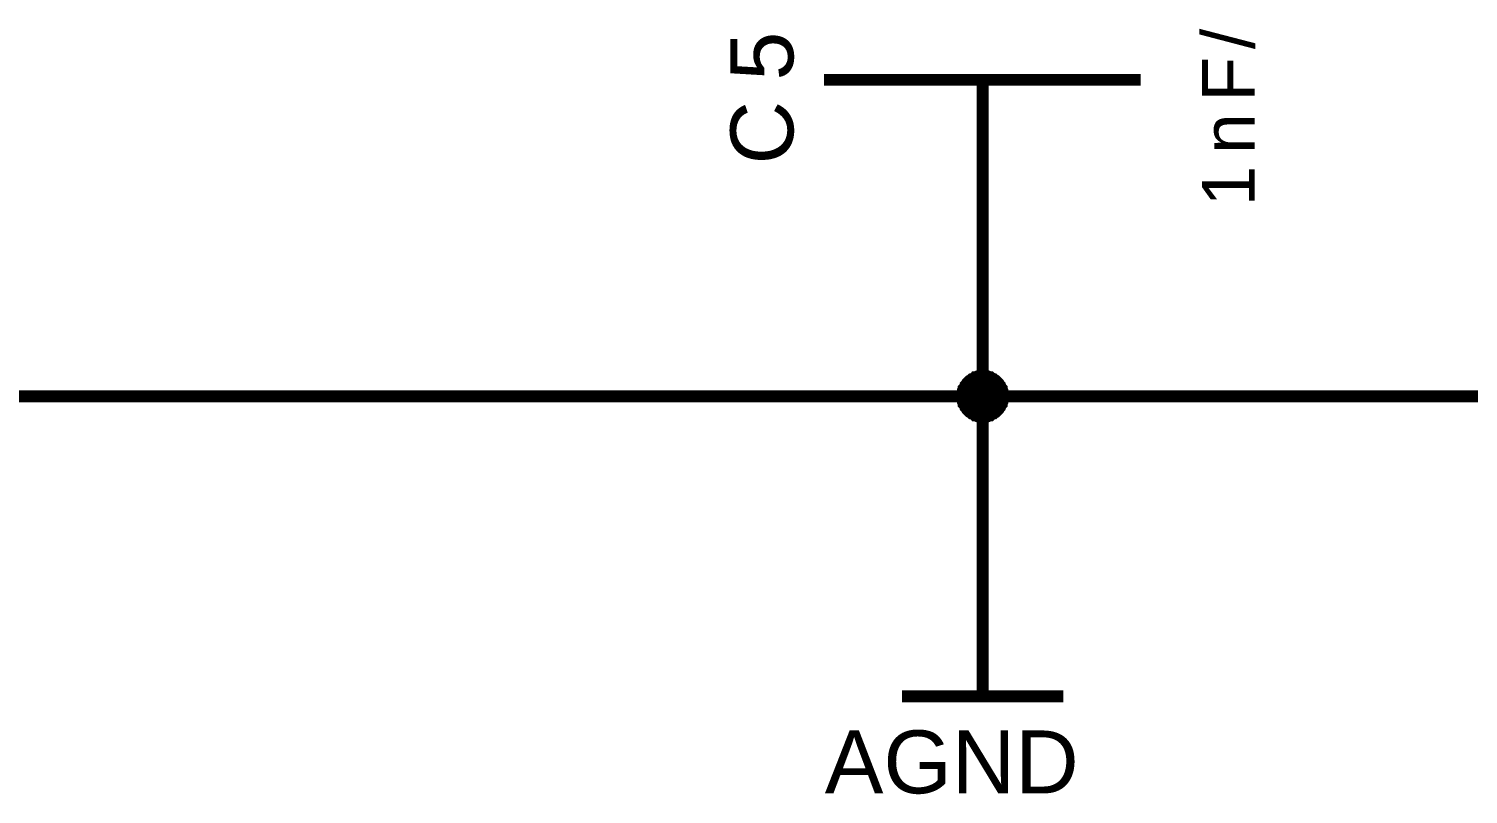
# Model space of a CAD drawing. Header units: millimetres. Extents: x -2024 to 917, y -725 to 13.
# Drawn here: x 370.52 to 406.88, y -318.85 to -299.5 of the extents above; entities that cross this region are included whole.
import ezdxf

# ---------------------------------------------------------------- set-up
doc = ezdxf.new("R2010")
doc.units = ezdxf.units.MM
doc.layers.add('Sheet', color=255, linetype='Continuous')
doc.styles.get("Standard").update_dxf_attribs({"font": 'arial.ttf'})

msp = doc.modelspace()

# ---------------------------------------------------------------- linework, layer by layer
at = {"layer": 'Sheet'}
for points, const_width in [([(390.613, -300.79), (398.607, -300.79)], 0.3), ([(394.618, -300.79), (394.618, -303.788)], 0.3), ([(394.618, -303.788), (394.618, -308.788)], 0.3), ([(394.105, -308.788), (394.105, -308.755), (394.105, -308.739), (394.105, -308.706), (394.121, -308.689), (394.121, -308.656), (394.121, -308.639), (394.138, -308.606), (394.138, -308.59), (394.154, -308.573), (394.171, -308.54), (394.188, -308.523), (394.188, -308.507), (394.204, -308.49), (394.221, -308.457), (394.237, -308.441), (394.254, -308.424), (394.27, -308.408), (394.287, -308.391), (394.32, -308.374), (394.336, -308.358), (394.353, -308.358), (394.37, -308.341), (394.403, -308.325), (394.419, -308.308), (394.436, -308.308), (394.469, -308.292), (394.485, -308.292), (394.519, -308.292), (394.535, -308.275), (394.568, -308.275), (394.585, -308.275), (394.618, -308.275)], 0.3), ([(394.105, -308.788), (394.105, -308.755), (394.105, -308.739), (394.105, -308.706), (394.121, -308.689), (394.121, -308.656), (394.121, -308.639), (394.138, -308.606), (394.138, -308.59), (394.154, -308.573), (394.171, -308.54), (394.188, -308.523), (394.188, -308.507), (394.204, -308.49), (394.221, -308.457), (394.237, -308.441), (394.254, -308.424), (394.27, -308.408), (394.287, -308.391), (394.32, -308.374), (394.336, -308.358), (394.353, -308.358), (394.37, -308.341), (394.403, -308.325), (394.419, -308.308), (394.436, -308.308), (394.469, -308.292), (394.485, -308.292), (394.519, -308.292), (394.535, -308.275), (394.568, -308.275), (394.585, -308.275), (394.618, -308.275)], 0.3), ([(394.105, -308.788), (394.105, -308.755), (394.105, -308.739), (394.105, -308.706), (394.121, -308.689), (394.121, -308.656), (394.121, -308.639), (394.138, -308.606), (394.138, -308.59), (394.154, -308.573), (394.171, -308.54), (394.188, -308.523), (394.188, -308.507), (394.204, -308.49), (394.221, -308.457), (394.237, -308.441), (394.254, -308.424), (394.27, -308.408), (394.287, -308.391), (394.32, -308.374), (394.336, -308.358), (394.353, -308.358), (394.37, -308.341), (394.403, -308.325), (394.419, -308.308), (394.436, -308.308), (394.469, -308.292), (394.485, -308.292), (394.519, -308.292), (394.535, -308.275), (394.568, -308.275), (394.585, -308.275), (394.618, -308.275)], 0.3), ([(394.105, -308.788), (394.105, -308.755), (394.105, -308.739), (394.105, -308.706), (394.121, -308.689), (394.121, -308.656), (394.121, -308.639), (394.138, -308.606), (394.138, -308.59), (394.154, -308.573), (394.171, -308.54), (394.188, -308.523), (394.188, -308.507), (394.204, -308.49), (394.221, -308.457), (394.237, -308.441), (394.254, -308.424), (394.27, -308.408), (394.287, -308.391), (394.32, -308.374), (394.336, -308.358), (394.353, -308.358), (394.37, -308.341), (394.403, -308.325), (394.419, -308.308), (394.436, -308.308), (394.469, -308.292), (394.485, -308.292), (394.519, -308.292), (394.535, -308.275), (394.568, -308.275), (394.585, -308.275), (394.618, -308.275)], 0.3), ([(394.105, -308.788), (394.105, -308.755), (394.105, -308.739), (394.105, -308.706), (394.121, -308.689), (394.121, -308.656), (394.121, -308.639), (394.138, -308.606), (394.138, -308.59), (394.154, -308.573), (394.171, -308.54), (394.188, -308.523), (394.188, -308.507), (394.204, -308.49), (394.221, -308.457), (394.237, -308.441), (394.254, -308.424), (394.27, -308.408), (394.287, -308.391), (394.32, -308.374), (394.336, -308.358), (394.353, -308.358), (394.37, -308.341), (394.403, -308.325), (394.419, -308.308), (394.436, -308.308), (394.469, -308.292), (394.485, -308.292), (394.519, -308.292), (394.535, -308.275), (394.568, -308.275), (394.585, -308.275), (394.618, -308.275)], 0.3), ([(394.105, -308.788), (394.105, -308.755), (394.105, -308.739), (394.105, -308.706), (394.121, -308.689), (394.121, -308.656), (394.121, -308.639), (394.138, -308.606), (394.138, -308.59), (394.154, -308.573), (394.171, -308.54), (394.188, -308.523), (394.188, -308.507), (394.204, -308.49), (394.221, -308.457), (394.237, -308.441), (394.254, -308.424), (394.27, -308.408), (394.287, -308.391), (394.32, -308.374), (394.336, -308.358), (394.353, -308.358), (394.37, -308.341), (394.403, -308.325), (394.419, -308.308), (394.436, -308.308), (394.469, -308.292), (394.485, -308.292), (394.519, -308.292), (394.535, -308.275), (394.568, -308.275), (394.585, -308.275), (394.618, -308.275)], 0.3), ([(394.105, -308.788), (394.105, -308.755), (394.105, -308.739), (394.105, -308.706), (394.121, -308.689), (394.121, -308.656), (394.121, -308.639), (394.138, -308.606), (394.138, -308.59), (394.154, -308.573), (394.171, -308.54), (394.188, -308.523), (394.188, -308.507), (394.204, -308.49), (394.221, -308.457), (394.237, -308.441), (394.254, -308.424), (394.27, -308.408), (394.287, -308.391), (394.32, -308.374), (394.336, -308.358), (394.353, -308.358), (394.37, -308.341), (394.403, -308.325), (394.419, -308.308), (394.436, -308.308), (394.469, -308.292), (394.485, -308.292), (394.519, -308.292), (394.535, -308.275), (394.568, -308.275), (394.585, -308.275), (394.618, -308.275)], 0.0991), ([(394.105, -308.788), (394.105, -308.755), (394.105, -308.739), (394.105, -308.706), (394.121, -308.689), (394.121, -308.656), (394.121, -308.639), (394.138, -308.606), (394.138, -308.59), (394.154, -308.573), (394.171, -308.54), (394.188, -308.523), (394.188, -308.507), (394.204, -308.49), (394.221, -308.457), (394.237, -308.441), (394.254, -308.424), (394.27, -308.408), (394.287, -308.391), (394.32, -308.374), (394.336, -308.358), (394.353, -308.358), (394.37, -308.341), (394.403, -308.325), (394.419, -308.308), (394.436, -308.308), (394.469, -308.292), (394.485, -308.292), (394.519, -308.292), (394.535, -308.275), (394.568, -308.275), (394.585, -308.275), (394.618, -308.275)], 0.0991), ([(394.105, -308.788), (394.105, -308.755), (394.105, -308.739), (394.105, -308.706), (394.121, -308.689), (394.121, -308.656), (394.121, -308.639), (394.138, -308.606), (394.138, -308.59), (394.154, -308.573), (394.171, -308.54), (394.188, -308.523), (394.188, -308.507), (394.204, -308.49), (394.221, -308.457), (394.237, -308.441), (394.254, -308.424), (394.27, -308.408), (394.287, -308.391), (394.32, -308.374), (394.336, -308.358), (394.353, -308.358), (394.37, -308.341), (394.403, -308.325), (394.419, -308.308), (394.436, -308.308), (394.469, -308.292), (394.485, -308.292), (394.519, -308.292), (394.535, -308.275), (394.568, -308.275), (394.585, -308.275), (394.618, -308.275)], 0.0991), ([(394.105, -308.788), (394.105, -308.755), (394.105, -308.739), (394.105, -308.706), (394.121, -308.689), (394.121, -308.656), (394.121, -308.639), (394.138, -308.606), (394.138, -308.59), (394.154, -308.573), (394.171, -308.54), (394.188, -308.523), (394.188, -308.507), (394.204, -308.49), (394.221, -308.457), (394.237, -308.441), (394.254, -308.424), (394.27, -308.408), (394.287, -308.391), (394.32, -308.374), (394.336, -308.358), (394.353, -308.358), (394.37, -308.341), (394.403, -308.325), (394.419, -308.308), (394.436, -308.308), (394.469, -308.292), (394.485, -308.292), (394.519, -308.292), (394.535, -308.275), (394.568, -308.275), (394.585, -308.275), (394.618, -308.275)], 0.0991), ([(394.105, -308.788), (394.105, -308.755), (394.105, -308.739), (394.105, -308.706), (394.121, -308.689), (394.121, -308.656), (394.121, -308.639), (394.138, -308.606), (394.138, -308.59), (394.154, -308.573), (394.171, -308.54), (394.188, -308.523), (394.188, -308.507), (394.204, -308.49), (394.221, -308.457), (394.237, -308.441), (394.254, -308.424), (394.27, -308.408), (394.287, -308.391), (394.32, -308.374), (394.336, -308.358), (394.353, -308.358), (394.37, -308.341), (394.403, -308.325), (394.419, -308.308), (394.436, -308.308), (394.469, -308.292), (394.485, -308.292), (394.519, -308.292), (394.535, -308.275), (394.568, -308.275), (394.585, -308.275), (394.618, -308.275)], 0.0991), ([(394.105, -308.788), (394.105, -308.755), (394.105, -308.739), (394.105, -308.706), (394.121, -308.689), (394.121, -308.656), (394.121, -308.639), (394.138, -308.606), (394.138, -308.59), (394.154, -308.573), (394.171, -308.54), (394.188, -308.523), (394.188, -308.507), (394.204, -308.49), (394.221, -308.457), (394.237, -308.441), (394.254, -308.424), (394.27, -308.408), (394.287, -308.391), (394.32, -308.374), (394.336, -308.358), (394.353, -308.358), (394.37, -308.341), (394.403, -308.325), (394.419, -308.308), (394.436, -308.308), (394.469, -308.292), (394.485, -308.292), (394.519, -308.292), (394.535, -308.275), (394.568, -308.275), (394.585, -308.275), (394.618, -308.275)], 0.0991), ([(394.618, -308.275), (394.618, -308.275)], 0.3), ([(394.618, -308.275), (394.651, -308.275), (394.668, -308.275), (394.701, -308.275), (394.717, -308.292), (394.75, -308.292), (394.767, -308.292), (394.8, -308.308), (394.816, -308.308), (394.833, -308.325), (394.866, -308.341), (394.883, -308.358), (394.899, -308.358), (394.916, -308.374), (394.949, -308.391), (394.965, -308.408), (394.982, -308.424), (394.999, -308.441), (395.015, -308.457), (395.032, -308.49), (395.048, -308.507), (395.048, -308.523), (395.065, -308.54), (395.081, -308.573), (395.098, -308.59), (395.098, -308.606), (395.114, -308.639), (395.114, -308.656), (395.114, -308.689), (395.131, -308.706), (395.131, -308.739), (395.131, -308.755), (395.131, -308.788)], 0.3), ([(394.618, -308.275), (394.618, -308.275)], 0.3), ([(394.618, -308.275), (394.651, -308.275), (394.668, -308.275), (394.701, -308.275), (394.717, -308.292), (394.75, -308.292), (394.767, -308.292), (394.8, -308.308), (394.816, -308.308), (394.833, -308.325), (394.866, -308.341), (394.883, -308.358), (394.899, -308.358), (394.916, -308.374), (394.949, -308.391), (394.965, -308.408), (394.982, -308.424), (394.999, -308.441), (395.015, -308.457), (395.032, -308.49), (395.048, -308.507), (395.048, -308.523), (395.065, -308.54), (395.081, -308.573), (395.098, -308.59), (395.098, -308.606), (395.114, -308.639), (395.114, -308.656), (395.114, -308.689), (395.131, -308.706), (395.131, -308.739), (395.131, -308.755), (395.131, -308.788)], 0.3), ([(394.618, -308.275), (394.618, -308.275)], 0.3), ([(394.618, -308.275), (394.651, -308.275), (394.668, -308.275), (394.701, -308.275), (394.717, -308.292), (394.75, -308.292), (394.767, -308.292), (394.8, -308.308), (394.816, -308.308), (394.833, -308.325), (394.866, -308.341), (394.883, -308.358), (394.899, -308.358), (394.916, -308.374), (394.949, -308.391), (394.965, -308.408), (394.982, -308.424), (394.999, -308.441), (395.015, -308.457), (395.032, -308.49), (395.048, -308.507), (395.048, -308.523), (395.065, -308.54), (395.081, -308.573), (395.098, -308.59), (395.098, -308.606), (395.114, -308.639), (395.114, -308.656), (395.114, -308.689), (395.131, -308.706), (395.131, -308.739), (395.131, -308.755), (395.131, -308.788)], 0.3), ([(394.618, -308.275), (394.618, -308.275)], 0.3), ([(394.618, -308.275), (394.651, -308.275), (394.668, -308.275), (394.701, -308.275), (394.717, -308.292), (394.75, -308.292), (394.767, -308.292), (394.8, -308.308), (394.816, -308.308), (394.833, -308.325), (394.866, -308.341), (394.883, -308.358), (394.899, -308.358), (394.916, -308.374), (394.949, -308.391), (394.965, -308.408), (394.982, -308.424), (394.999, -308.441), (395.015, -308.457), (395.032, -308.49), (395.048, -308.507), (395.048, -308.523), (395.065, -308.54), (395.081, -308.573), (395.098, -308.59), (395.098, -308.606), (395.114, -308.639), (395.114, -308.656), (395.114, -308.689), (395.131, -308.706), (395.131, -308.739), (395.131, -308.755), (395.131, -308.788)], 0.3), ([(394.618, -308.275), (394.618, -308.275)], 0.3), ([(394.618, -308.275), (394.651, -308.275), (394.668, -308.275), (394.701, -308.275), (394.717, -308.292), (394.75, -308.292), (394.767, -308.292), (394.8, -308.308), (394.816, -308.308), (394.833, -308.325), (394.866, -308.341), (394.883, -308.358), (394.899, -308.358), (394.916, -308.374), (394.949, -308.391), (394.965, -308.408), (394.982, -308.424), (394.999, -308.441), (395.015, -308.457), (395.032, -308.49), (395.048, -308.507), (395.048, -308.523), (395.065, -308.54), (395.081, -308.573), (395.098, -308.59), (395.098, -308.606), (395.114, -308.639), (395.114, -308.656), (395.114, -308.689), (395.131, -308.706), (395.131, -308.739), (395.131, -308.755), (395.131, -308.788)], 0.3), ([(394.618, -308.275), (394.618, -308.275)], 0.3), ([(394.618, -308.275), (394.651, -308.275), (394.668, -308.275), (394.701, -308.275), (394.717, -308.292), (394.75, -308.292), (394.767, -308.292), (394.8, -308.308), (394.816, -308.308), (394.833, -308.325), (394.866, -308.341), (394.883, -308.358), (394.899, -308.358), (394.916, -308.374), (394.949, -308.391), (394.965, -308.408), (394.982, -308.424), (394.999, -308.441), (395.015, -308.457), (395.032, -308.49), (395.048, -308.507), (395.048, -308.523), (395.065, -308.54), (395.081, -308.573), (395.098, -308.59), (395.098, -308.606), (395.114, -308.639), (395.114, -308.656), (395.114, -308.689), (395.131, -308.706), (395.131, -308.739), (395.131, -308.755), (395.131, -308.788)], 0.3), ([(394.618, -308.275), (394.618, -308.275)], 0.0991), ([(394.618, -308.275), (394.651, -308.275), (394.668, -308.275), (394.701, -308.275), (394.717, -308.292), (394.75, -308.292), (394.767, -308.292), (394.8, -308.308), (394.816, -308.308), (394.833, -308.325), (394.866, -308.341), (394.883, -308.358), (394.899, -308.358), (394.916, -308.374), (394.949, -308.391), (394.965, -308.408), (394.982, -308.424), (394.999, -308.441), (395.015, -308.457), (395.032, -308.49), (395.048, -308.507), (395.048, -308.523), (395.065, -308.54), (395.081, -308.573), (395.098, -308.59), (395.098, -308.606), (395.114, -308.639), (395.114, -308.656), (395.114, -308.689), (395.131, -308.706), (395.131, -308.739), (395.131, -308.755), (395.131, -308.788)], 0.0991), ([(394.618, -308.275), (394.618, -308.275)], 0.0991), ([(394.618, -308.275), (394.651, -308.275), (394.668, -308.275), (394.701, -308.275), (394.717, -308.292), (394.75, -308.292), (394.767, -308.292), (394.8, -308.308), (394.816, -308.308), (394.833, -308.325), (394.866, -308.341), (394.883, -308.358), (394.899, -308.358), (394.916, -308.374), (394.949, -308.391), (394.965, -308.408), (394.982, -308.424), (394.999, -308.441), (395.015, -308.457), (395.032, -308.49), (395.048, -308.507), (395.048, -308.523), (395.065, -308.54), (395.081, -308.573), (395.098, -308.59), (395.098, -308.606), (395.114, -308.639), (395.114, -308.656), (395.114, -308.689), (395.131, -308.706), (395.131, -308.739), (395.131, -308.755), (395.131, -308.788)], 0.0991), ([(394.618, -308.275), (394.618, -308.275)], 0.0991), ([(394.618, -308.275), (394.651, -308.275), (394.668, -308.275), (394.701, -308.275), (394.717, -308.292), (394.75, -308.292), (394.767, -308.292), (394.8, -308.308), (394.816, -308.308), (394.833, -308.325), (394.866, -308.341), (394.883, -308.358), (394.899, -308.358), (394.916, -308.374), (394.949, -308.391), (394.965, -308.408), (394.982, -308.424), (394.999, -308.441), (395.015, -308.457), (395.032, -308.49), (395.048, -308.507), (395.048, -308.523), (395.065, -308.54), (395.081, -308.573), (395.098, -308.59), (395.098, -308.606), (395.114, -308.639), (395.114, -308.656), (395.114, -308.689), (395.131, -308.706), (395.131, -308.739), (395.131, -308.755), (395.131, -308.788)], 0.0991), ([(394.618, -308.275), (394.618, -308.275)], 0.0991), ([(394.618, -308.275), (394.651, -308.275), (394.668, -308.275), (394.701, -308.275), (394.717, -308.292), (394.75, -308.292), (394.767, -308.292), (394.8, -308.308), (394.816, -308.308), (394.833, -308.325), (394.866, -308.341), (394.883, -308.358), (394.899, -308.358), (394.916, -308.374), (394.949, -308.391), (394.965, -308.408), (394.982, -308.424), (394.999, -308.441), (395.015, -308.457), (395.032, -308.49), (395.048, -308.507), (395.048, -308.523), (395.065, -308.54), (395.081, -308.573), (395.098, -308.59), (395.098, -308.606), (395.114, -308.639), (395.114, -308.656), (395.114, -308.689), (395.131, -308.706), (395.131, -308.739), (395.131, -308.755), (395.131, -308.788)], 0.0991), ([(394.618, -308.275), (394.618, -308.275)], 0.0991), ([(394.618, -308.275), (394.651, -308.275), (394.668, -308.275), (394.701, -308.275), (394.717, -308.292), (394.75, -308.292), (394.767, -308.292), (394.8, -308.308), (394.816, -308.308), (394.833, -308.325), (394.866, -308.341), (394.883, -308.358), (394.899, -308.358), (394.916, -308.374), (394.949, -308.391), (394.965, -308.408), (394.982, -308.424), (394.999, -308.441), (395.015, -308.457), (395.032, -308.49), (395.048, -308.507), (395.048, -308.523), (395.065, -308.54), (395.081, -308.573), (395.098, -308.59), (395.098, -308.606), (395.114, -308.639), (395.114, -308.656), (395.114, -308.689), (395.131, -308.706), (395.131, -308.739), (395.131, -308.755), (395.131, -308.788)], 0.0991), ([(394.618, -308.275), (394.618, -308.275)], 0.0991), ([(394.618, -308.275), (394.651, -308.275), (394.668, -308.275), (394.701, -308.275), (394.717, -308.292), (394.75, -308.292), (394.767, -308.292), (394.8, -308.308), (394.816, -308.308), (394.833, -308.325), (394.866, -308.341), (394.883, -308.358), (394.899, -308.358), (394.916, -308.374), (394.949, -308.391), (394.965, -308.408), (394.982, -308.424), (394.999, -308.441), (395.015, -308.457), (395.032, -308.49), (395.048, -308.507), (395.048, -308.523), (395.065, -308.54), (395.081, -308.573), (395.098, -308.59), (395.098, -308.606), (395.114, -308.639), (395.114, -308.656), (395.114, -308.689), (395.131, -308.706), (395.131, -308.739), (395.131, -308.755), (395.131, -308.788)], 0.0991), ([(349.632, -308.788), (394.618, -308.788), (429.607, -308.788)], 0.3), ([(394.618, -309.302), (394.585, -309.302), (394.568, -309.302), (394.535, -309.302), (394.519, -309.285), (394.485, -309.285), (394.469, -309.285), (394.436, -309.269), (394.419, -309.269), (394.403, -309.252), (394.37, -309.235), (394.353, -309.219), (394.336, -309.219), (394.32, -309.202), (394.287, -309.186), (394.27, -309.169), (394.254, -309.153), (394.237, -309.136), (394.221, -309.12), (394.204, -309.086), (394.188, -309.07), (394.188, -309.053), (394.171, -309.037), (394.154, -309.004), (394.138, -308.987), (394.138, -308.971), (394.121, -308.937), (394.121, -308.921), (394.121, -308.888), (394.105, -308.871), (394.105, -308.838), (394.105, -308.821), (394.105, -308.788)], 0.3), ([(394.105, -308.788), (394.105, -308.788)], 0.3), ([(394.618, -309.302), (394.585, -309.302), (394.568, -309.302), (394.535, -309.302), (394.519, -309.285), (394.485, -309.285), (394.469, -309.285), (394.436, -309.269), (394.419, -309.269), (394.403, -309.252), (394.37, -309.235), (394.353, -309.219), (394.336, -309.219), (394.32, -309.202), (394.287, -309.186), (394.27, -309.169), (394.254, -309.153), (394.237, -309.136), (394.221, -309.12), (394.204, -309.086), (394.188, -309.07), (394.188, -309.053), (394.171, -309.037), (394.154, -309.004), (394.138, -308.987), (394.138, -308.971), (394.121, -308.937), (394.121, -308.921), (394.121, -308.888), (394.105, -308.871), (394.105, -308.838), (394.105, -308.821), (394.105, -308.788)], 0.3), ([(394.105, -308.788), (394.105, -308.788)], 0.3), ([(394.618, -309.302), (394.585, -309.302), (394.568, -309.302), (394.535, -309.302), (394.519, -309.285), (394.485, -309.285), (394.469, -309.285), (394.436, -309.269), (394.419, -309.269), (394.403, -309.252), (394.37, -309.235), (394.353, -309.219), (394.336, -309.219), (394.32, -309.202), (394.287, -309.186), (394.27, -309.169), (394.254, -309.153), (394.237, -309.136), (394.221, -309.12), (394.204, -309.086), (394.188, -309.07), (394.188, -309.053), (394.171, -309.037), (394.154, -309.004), (394.138, -308.987), (394.138, -308.971), (394.121, -308.937), (394.121, -308.921), (394.121, -308.888), (394.105, -308.871), (394.105, -308.838), (394.105, -308.821), (394.105, -308.788)], 0.3), ([(394.105, -308.788), (394.105, -308.788)], 0.3), ([(394.618, -309.302), (394.585, -309.302), (394.568, -309.302), (394.535, -309.302), (394.519, -309.285), (394.485, -309.285), (394.469, -309.285), (394.436, -309.269), (394.419, -309.269), (394.403, -309.252), (394.37, -309.235), (394.353, -309.219), (394.336, -309.219), (394.32, -309.202), (394.287, -309.186), (394.27, -309.169), (394.254, -309.153), (394.237, -309.136), (394.221, -309.12), (394.204, -309.086), (394.188, -309.07), (394.188, -309.053), (394.171, -309.037), (394.154, -309.004), (394.138, -308.987), (394.138, -308.971), (394.121, -308.937), (394.121, -308.921), (394.121, -308.888), (394.105, -308.871), (394.105, -308.838), (394.105, -308.821), (394.105, -308.788)], 0.3), ([(394.105, -308.788), (394.105, -308.788)], 0.3), ([(394.618, -309.302), (394.585, -309.302), (394.568, -309.302), (394.535, -309.302), (394.519, -309.285), (394.485, -309.285), (394.469, -309.285), (394.436, -309.269), (394.419, -309.269), (394.403, -309.252), (394.37, -309.235), (394.353, -309.219), (394.336, -309.219), (394.32, -309.202), (394.287, -309.186), (394.27, -309.169), (394.254, -309.153), (394.237, -309.136), (394.221, -309.12), (394.204, -309.086), (394.188, -309.07), (394.188, -309.053), (394.171, -309.037), (394.154, -309.004), (394.138, -308.987), (394.138, -308.971), (394.121, -308.937), (394.121, -308.921), (394.121, -308.888), (394.105, -308.871), (394.105, -308.838), (394.105, -308.821), (394.105, -308.788)], 0.3), ([(394.105, -308.788), (394.105, -308.788)], 0.3), ([(394.618, -309.302), (394.585, -309.302), (394.568, -309.302), (394.535, -309.302), (394.519, -309.285), (394.485, -309.285), (394.469, -309.285), (394.436, -309.269), (394.419, -309.269), (394.403, -309.252), (394.37, -309.235), (394.353, -309.219), (394.336, -309.219), (394.32, -309.202), (394.287, -309.186), (394.27, -309.169), (394.254, -309.153), (394.237, -309.136), (394.221, -309.12), (394.204, -309.086), (394.188, -309.07), (394.188, -309.053), (394.171, -309.037), (394.154, -309.004), (394.138, -308.987), (394.138, -308.971), (394.121, -308.937), (394.121, -308.921), (394.121, -308.888), (394.105, -308.871), (394.105, -308.838), (394.105, -308.821), (394.105, -308.788)], 0.3), ([(394.105, -308.788), (394.105, -308.788)], 0.3), ([(395.131, -308.788), (395.131, -308.821), (395.131, -308.838), (395.131, -308.871), (395.114, -308.888), (395.114, -308.921), (395.114, -308.937), (395.098, -308.971), (395.098, -308.987), (395.081, -309.004), (395.065, -309.037), (395.048, -309.053), (395.048, -309.07), (395.032, -309.086), (395.015, -309.12), (394.999, -309.136), (394.982, -309.153), (394.965, -309.169), (394.949, -309.186), (394.916, -309.202), (394.899, -309.219), (394.883, -309.219), (394.866, -309.235), (394.833, -309.252), (394.816, -309.269), (394.8, -309.269), (394.767, -309.285), (394.75, -309.285), (394.717, -309.285), (394.701, -309.302), (394.668, -309.302), (394.651, -309.302), (394.618, -309.302)], 0.3), ([(395.131, -308.788), (395.131, -308.821), (395.131, -308.838), (395.131, -308.871), (395.114, -308.888), (395.114, -308.921), (395.114, -308.937), (395.098, -308.971), (395.098, -308.987), (395.081, -309.004), (395.065, -309.037), (395.048, -309.053), (395.048, -309.07), (395.032, -309.086), (395.015, -309.12), (394.999, -309.136), (394.982, -309.153), (394.965, -309.169), (394.949, -309.186), (394.916, -309.202), (394.899, -309.219), (394.883, -309.219), (394.866, -309.235), (394.833, -309.252), (394.816, -309.269), (394.8, -309.269), (394.767, -309.285), (394.75, -309.285), (394.717, -309.285), (394.701, -309.302), (394.668, -309.302), (394.651, -309.302), (394.618, -309.302)], 0.3), ([(394.618, -311.289), (394.618, -308.788)], 0.3), ([(395.131, -308.788), (395.131, -308.821), (395.131, -308.838), (395.131, -308.871), (395.114, -308.888), (395.114, -308.921), (395.114, -308.937), (395.098, -308.971), (395.098, -308.987), (395.081, -309.004), (395.065, -309.037), (395.048, -309.053), (395.048, -309.07), (395.032, -309.086), (395.015, -309.12), (394.999, -309.136), (394.982, -309.153), (394.965, -309.169), (394.949, -309.186), (394.916, -309.202), (394.899, -309.219), (394.883, -309.219), (394.866, -309.235), (394.833, -309.252), (394.816, -309.269), (394.8, -309.269), (394.767, -309.285), (394.75, -309.285), (394.717, -309.285), (394.701, -309.302), (394.668, -309.302), (394.651, -309.302), (394.618, -309.302)], 0.3), ([(395.131, -308.788), (395.131, -308.821), (395.131, -308.838), (395.131, -308.871), (395.114, -308.888), (395.114, -308.921), (395.114, -308.937), (395.098, -308.971), (395.098, -308.987), (395.081, -309.004), (395.065, -309.037), (395.048, -309.053), (395.048, -309.07), (395.032, -309.086), (395.015, -309.12), (394.999, -309.136), (394.982, -309.153), (394.965, -309.169), (394.949, -309.186), (394.916, -309.202), (394.899, -309.219), (394.883, -309.219), (394.866, -309.235), (394.833, -309.252), (394.816, -309.269), (394.8, -309.269), (394.767, -309.285), (394.75, -309.285), (394.717, -309.285), (394.701, -309.302), (394.668, -309.302), (394.651, -309.302), (394.618, -309.302)], 0.3), ([(395.131, -308.788), (395.131, -308.821), (395.131, -308.838), (395.131, -308.871), (395.114, -308.888), (395.114, -308.921), (395.114, -308.937), (395.098, -308.971), (395.098, -308.987), (395.081, -309.004), (395.065, -309.037), (395.048, -309.053), (395.048, -309.07), (395.032, -309.086), (395.015, -309.12), (394.999, -309.136), (394.982, -309.153), (394.965, -309.169), (394.949, -309.186), (394.916, -309.202), (394.899, -309.219), (394.883, -309.219), (394.866, -309.235), (394.833, -309.252), (394.816, -309.269), (394.8, -309.269), (394.767, -309.285), (394.75, -309.285), (394.717, -309.285), (394.701, -309.302), (394.668, -309.302), (394.651, -309.302), (394.618, -309.302)], 0.3), ([(395.131, -308.788), (395.131, -308.821), (395.131, -308.838), (395.131, -308.871), (395.114, -308.888), (395.114, -308.921), (395.114, -308.937), (395.098, -308.971), (395.098, -308.987), (395.081, -309.004), (395.065, -309.037), (395.048, -309.053), (395.048, -309.07), (395.032, -309.086), (395.015, -309.12), (394.999, -309.136), (394.982, -309.153), (394.965, -309.169), (394.949, -309.186), (394.916, -309.202), (394.899, -309.219), (394.883, -309.219), (394.866, -309.235), (394.833, -309.252), (394.816, -309.269), (394.8, -309.269), (394.767, -309.285), (394.75, -309.285), (394.717, -309.285), (394.701, -309.302), (394.668, -309.302), (394.651, -309.302), (394.618, -309.302)], 0.3), ([(395.131, -308.788), (395.131, -308.788), (395.131, -308.788), (395.131, -308.788), (395.131, -308.788), (395.131, -308.788), (395.131, -308.788), (395.131, -308.788), (395.131, -308.788), (395.131, -308.788), (395.131, -308.788), (395.131, -308.788), (395.131, -308.788), (395.131, -308.788), (395.131, -308.788), (395.131, -308.788), (395.131, -308.788), (395.131, -308.788), (395.131, -308.788), (395.131, -308.788), (395.131, -308.788), (395.131, -308.788), (395.131, -308.788), (395.131, -308.788), (395.131, -308.788), (395.131, -308.788), (395.131, -308.788), (395.131, -308.788), (395.131, -308.788), (395.131, -308.788), (395.131, -308.788), (395.131, -308.788), (395.131, -308.788)], 0.3), ([(395.131, -308.788), (395.131, -308.788)], 0.3), ([(395.131, -308.788), (395.131, -308.788), (395.131, -308.788), (395.131, -308.788), (395.131, -308.788), (395.131, -308.788), (395.131, -308.788), (395.131, -308.788), (395.131, -308.788), (395.131, -308.788), (395.131, -308.788), (395.131, -308.788), (395.131, -308.788), (395.131, -308.788), (395.131, -308.788), (395.131, -308.788), (395.131, -308.788), (395.131, -308.788), (395.131, -308.788), (395.131, -308.788), (395.131, -308.788), (395.131, -308.788), (395.131, -308.788), (395.131, -308.788), (395.131, -308.788), (395.131, -308.788), (395.131, -308.788), (395.131, -308.788), (395.131, -308.788), (395.131, -308.788), (395.131, -308.788), (395.131, -308.788), (395.131, -308.788)], 0.3), ([(395.131, -308.788), (395.131, -308.788)], 0.3), ([(395.131, -308.788), (395.131, -308.788), (395.131, -308.788), (395.131, -308.788), (395.131, -308.788), (395.131, -308.788), (395.131, -308.788), (395.131, -308.788), (395.131, -308.788), (395.131, -308.788), (395.131, -308.788), (395.131, -308.788), (395.131, -308.788), (395.131, -308.788), (395.131, -308.788), (395.131, -308.788), (395.131, -308.788), (395.131, -308.788), (395.131, -308.788), (395.131, -308.788), (395.131, -308.788), (395.131, -308.788), (395.131, -308.788), (395.131, -308.788), (395.131, -308.788), (395.131, -308.788), (395.131, -308.788), (395.131, -308.788), (395.131, -308.788), (395.131, -308.788), (395.131, -308.788), (395.131, -308.788), (395.131, -308.788)], 0.3), ([(395.131, -308.788), (395.131, -308.788)], 0.3), ([(395.131, -308.788), (395.131, -308.788), (395.131, -308.788), (395.131, -308.788), (395.131, -308.788), (395.131, -308.788), (395.131, -308.788), (395.131, -308.788), (395.131, -308.788), (395.131, -308.788), (395.131, -308.788), (395.131, -308.788), (395.131, -308.788), (395.131, -308.788), (395.131, -308.788), (395.131, -308.788), (395.131, -308.788), (395.131, -308.788), (395.131, -308.788), (395.131, -308.788), (395.131, -308.788), (395.131, -308.788), (395.131, -308.788), (395.131, -308.788), (395.131, -308.788), (395.131, -308.788), (395.131, -308.788), (395.131, -308.788), (395.131, -308.788), (395.131, -308.788), (395.131, -308.788), (395.131, -308.788), (395.131, -308.788)], 0.3), ([(395.131, -308.788), (395.131, -308.788)], 0.3), ([(395.131, -308.788), (395.131, -308.788), (395.131, -308.788), (395.131, -308.788), (395.131, -308.788), (395.131, -308.788), (395.131, -308.788), (395.131, -308.788), (395.131, -308.788), (395.131, -308.788), (395.131, -308.788), (395.131, -308.788), (395.131, -308.788), (395.131, -308.788), (395.131, -308.788), (395.131, -308.788), (395.131, -308.788), (395.131, -308.788), (395.131, -308.788), (395.131, -308.788), (395.131, -308.788), (395.131, -308.788), (395.131, -308.788), (395.131, -308.788), (395.131, -308.788), (395.131, -308.788), (395.131, -308.788), (395.131, -308.788), (395.131, -308.788), (395.131, -308.788), (395.131, -308.788), (395.131, -308.788), (395.131, -308.788)], 0.3), ([(395.131, -308.788), (395.131, -308.788)], 0.3), ([(395.131, -308.788), (395.131, -308.788), (395.131, -308.788), (395.131, -308.788), (395.131, -308.788), (395.131, -308.788), (395.131, -308.788), (395.131, -308.788), (395.131, -308.788), (395.131, -308.788), (395.131, -308.788), (395.131, -308.788), (395.131, -308.788), (395.131, -308.788), (395.131, -308.788), (395.131, -308.788), (395.131, -308.788), (395.131, -308.788), (395.131, -308.788), (395.131, -308.788), (395.131, -308.788), (395.131, -308.788), (395.131, -308.788), (395.131, -308.788), (395.131, -308.788), (395.131, -308.788), (395.131, -308.788), (395.131, -308.788), (395.131, -308.788), (395.131, -308.788), (395.131, -308.788), (395.131, -308.788), (395.131, -308.788)], 0.3), ([(395.131, -308.788), (395.131, -308.788)], 0.3), ([(394.618, -309.302), (394.585, -309.302), (394.568, -309.302), (394.535, -309.302), (394.519, -309.285), (394.485, -309.285), (394.469, -309.285), (394.436, -309.269), (394.419, -309.269), (394.403, -309.252), (394.37, -309.235), (394.353, -309.219), (394.336, -309.219), (394.32, -309.202), (394.287, -309.186), (394.27, -309.169), (394.254, -309.153), (394.237, -309.136), (394.221, -309.12), (394.204, -309.086), (394.188, -309.07), (394.188, -309.053), (394.171, -309.037), (394.154, -309.004), (394.138, -308.987), (394.138, -308.971), (394.121, -308.937), (394.121, -308.921), (394.121, -308.888), (394.105, -308.871), (394.105, -308.838), (394.105, -308.821), (394.105, -308.788)], 0.0991), ([(394.105, -308.788), (394.105, -308.788)], 0.0991), ([(394.618, -309.302), (394.585, -309.302), (394.568, -309.302), (394.535, -309.302), (394.519, -309.285), (394.485, -309.285), (394.469, -309.285), (394.436, -309.269), (394.419, -309.269), (394.403, -309.252), (394.37, -309.235), (394.353, -309.219), (394.336, -309.219), (394.32, -309.202), (394.287, -309.186), (394.27, -309.169), (394.254, -309.153), (394.237, -309.136), (394.221, -309.12), (394.204, -309.086), (394.188, -309.07), (394.188, -309.053), (394.171, -309.037), (394.154, -309.004), (394.138, -308.987), (394.138, -308.971), (394.121, -308.937), (394.121, -308.921), (394.121, -308.888), (394.105, -308.871), (394.105, -308.838), (394.105, -308.821), (394.105, -308.788)], 0.0991), ([(394.105, -308.788), (394.105, -308.788)], 0.0991), ([(394.618, -309.302), (394.585, -309.302), (394.568, -309.302), (394.535, -309.302), (394.519, -309.285), (394.485, -309.285), (394.469, -309.285), (394.436, -309.269), (394.419, -309.269), (394.403, -309.252), (394.37, -309.235), (394.353, -309.219), (394.336, -309.219), (394.32, -309.202), (394.287, -309.186), (394.27, -309.169), (394.254, -309.153), (394.237, -309.136), (394.221, -309.12), (394.204, -309.086), (394.188, -309.07), (394.188, -309.053), (394.171, -309.037), (394.154, -309.004), (394.138, -308.987), (394.138, -308.971), (394.121, -308.937), (394.121, -308.921), (394.121, -308.888), (394.105, -308.871), (394.105, -308.838), (394.105, -308.821), (394.105, -308.788)], 0.0991), ([(394.105, -308.788), (394.105, -308.788)], 0.0991), ([(394.618, -309.302), (394.585, -309.302), (394.568, -309.302), (394.535, -309.302), (394.519, -309.285), (394.485, -309.285), (394.469, -309.285), (394.436, -309.269), (394.419, -309.269), (394.403, -309.252), (394.37, -309.235), (394.353, -309.219), (394.336, -309.219), (394.32, -309.202), (394.287, -309.186), (394.27, -309.169), (394.254, -309.153), (394.237, -309.136), (394.221, -309.12), (394.204, -309.086), (394.188, -309.07), (394.188, -309.053), (394.171, -309.037), (394.154, -309.004), (394.138, -308.987), (394.138, -308.971), (394.121, -308.937), (394.121, -308.921), (394.121, -308.888), (394.105, -308.871), (394.105, -308.838), (394.105, -308.821), (394.105, -308.788)], 0.0991), ([(394.105, -308.788), (394.105, -308.788)], 0.0991), ([(394.618, -309.302), (394.585, -309.302), (394.568, -309.302), (394.535, -309.302), (394.519, -309.285), (394.485, -309.285), (394.469, -309.285), (394.436, -309.269), (394.419, -309.269), (394.403, -309.252), (394.37, -309.235), (394.353, -309.219), (394.336, -309.219), (394.32, -309.202), (394.287, -309.186), (394.27, -309.169), (394.254, -309.153), (394.237, -309.136), (394.221, -309.12), (394.204, -309.086), (394.188, -309.07), (394.188, -309.053), (394.171, -309.037), (394.154, -309.004), (394.138, -308.987), (394.138, -308.971), (394.121, -308.937), (394.121, -308.921), (394.121, -308.888), (394.105, -308.871), (394.105, -308.838), (394.105, -308.821), (394.105, -308.788)], 0.0991), ([(394.105, -308.788), (394.105, -308.788)], 0.0991), ([(394.618, -309.302), (394.585, -309.302), (394.568, -309.302), (394.535, -309.302), (394.519, -309.285), (394.485, -309.285), (394.469, -309.285), (394.436, -309.269), (394.419, -309.269), (394.403, -309.252), (394.37, -309.235), (394.353, -309.219), (394.336, -309.219), (394.32, -309.202), (394.287, -309.186), (394.27, -309.169), (394.254, -309.153), (394.237, -309.136), (394.221, -309.12), (394.204, -309.086), (394.188, -309.07), (394.188, -309.053), (394.171, -309.037), (394.154, -309.004), (394.138, -308.987), (394.138, -308.971), (394.121, -308.937), (394.121, -308.921), (394.121, -308.888), (394.105, -308.871), (394.105, -308.838), (394.105, -308.821), (394.105, -308.788)], 0.0991), ([(394.105, -308.788), (394.105, -308.788)], 0.0991), ([(395.131, -308.788), (395.131, -308.821), (395.131, -308.838), (395.131, -308.871), (395.114, -308.888), (395.114, -308.921), (395.114, -308.937), (395.098, -308.971), (395.098, -308.987), (395.081, -309.004), (395.065, -309.037), (395.048, -309.053), (395.048, -309.07), (395.032, -309.086), (395.015, -309.12), (394.999, -309.136), (394.982, -309.153), (394.965, -309.169), (394.949, -309.186), (394.916, -309.202), (394.899, -309.219), (394.883, -309.219), (394.866, -309.235), (394.833, -309.252), (394.816, -309.269), (394.8, -309.269), (394.767, -309.285), (394.75, -309.285), (394.717, -309.285), (394.701, -309.302), (394.668, -309.302), (394.651, -309.302), (394.618, -309.302)], 0.0991), ([(395.131, -308.788), (395.131, -308.821), (395.131, -308.838), (395.131, -308.871), (395.114, -308.888), (395.114, -308.921), (395.114, -308.937), (395.098, -308.971), (395.098, -308.987), (395.081, -309.004), (395.065, -309.037), (395.048, -309.053), (395.048, -309.07), (395.032, -309.086), (395.015, -309.12), (394.999, -309.136), (394.982, -309.153), (394.965, -309.169), (394.949, -309.186), (394.916, -309.202), (394.899, -309.219), (394.883, -309.219), (394.866, -309.235), (394.833, -309.252), (394.816, -309.269), (394.8, -309.269), (394.767, -309.285), (394.75, -309.285), (394.717, -309.285), (394.701, -309.302), (394.668, -309.302), (394.651, -309.302), (394.618, -309.302)], 0.0991), ([(395.131, -308.788), (395.131, -308.821), (395.131, -308.838), (395.131, -308.871), (395.114, -308.888), (395.114, -308.921), (395.114, -308.937), (395.098, -308.971), (395.098, -308.987), (395.081, -309.004), (395.065, -309.037), (395.048, -309.053), (395.048, -309.07), (395.032, -309.086), (395.015, -309.12), (394.999, -309.136), (394.982, -309.153), (394.965, -309.169), (394.949, -309.186), (394.916, -309.202), (394.899, -309.219), (394.883, -309.219), (394.866, -309.235), (394.833, -309.252), (394.816, -309.269), (394.8, -309.269), (394.767, -309.285), (394.75, -309.285), (394.717, -309.285), (394.701, -309.302), (394.668, -309.302), (394.651, -309.302), (394.618, -309.302)], 0.0991), ([(395.131, -308.788), (395.131, -308.821), (395.131, -308.838), (395.131, -308.871), (395.114, -308.888), (395.114, -308.921), (395.114, -308.937), (395.098, -308.971), (395.098, -308.987), (395.081, -309.004), (395.065, -309.037), (395.048, -309.053), (395.048, -309.07), (395.032, -309.086), (395.015, -309.12), (394.999, -309.136), (394.982, -309.153), (394.965, -309.169), (394.949, -309.186), (394.916, -309.202), (394.899, -309.219), (394.883, -309.219), (394.866, -309.235), (394.833, -309.252), (394.816, -309.269), (394.8, -309.269), (394.767, -309.285), (394.75, -309.285), (394.717, -309.285), (394.701, -309.302), (394.668, -309.302), (394.651, -309.302), (394.618, -309.302)], 0.0991), ([(395.131, -308.788), (395.131, -308.821), (395.131, -308.838), (395.131, -308.871), (395.114, -308.888), (395.114, -308.921), (395.114, -308.937), (395.098, -308.971), (395.098, -308.987), (395.081, -309.004), (395.065, -309.037), (395.048, -309.053), (395.048, -309.07), (395.032, -309.086), (395.015, -309.12), (394.999, -309.136), (394.982, -309.153), (394.965, -309.169), (394.949, -309.186), (394.916, -309.202), (394.899, -309.219), (394.883, -309.219), (394.866, -309.235), (394.833, -309.252), (394.816, -309.269), (394.8, -309.269), (394.767, -309.285), (394.75, -309.285), (394.717, -309.285), (394.701, -309.302), (394.668, -309.302), (394.651, -309.302), (394.618, -309.302)], 0.0991), ([(395.131, -308.788), (395.131, -308.821), (395.131, -308.838), (395.131, -308.871), (395.114, -308.888), (395.114, -308.921), (395.114, -308.937), (395.098, -308.971), (395.098, -308.987), (395.081, -309.004), (395.065, -309.037), (395.048, -309.053), (395.048, -309.07), (395.032, -309.086), (395.015, -309.12), (394.999, -309.136), (394.982, -309.153), (394.965, -309.169), (394.949, -309.186), (394.916, -309.202), (394.899, -309.219), (394.883, -309.219), (394.866, -309.235), (394.833, -309.252), (394.816, -309.269), (394.8, -309.269), (394.767, -309.285), (394.75, -309.285), (394.717, -309.285), (394.701, -309.302), (394.668, -309.302), (394.651, -309.302), (394.618, -309.302)], 0.0991), ([(395.131, -308.788), (395.131, -308.788), (395.131, -308.788), (395.131, -308.788), (395.131, -308.788), (395.131, -308.788), (395.131, -308.788), (395.131, -308.788), (395.131, -308.788), (395.131, -308.788), (395.131, -308.788), (395.131, -308.788), (395.131, -308.788), (395.131, -308.788), (395.131, -308.788), (395.131, -308.788), (395.131, -308.788), (395.131, -308.788), (395.131, -308.788), (395.131, -308.788), (395.131, -308.788), (395.131, -308.788), (395.131, -308.788), (395.131, -308.788), (395.131, -308.788), (395.131, -308.788), (395.131, -308.788), (395.131, -308.788), (395.131, -308.788), (395.131, -308.788), (395.131, -308.788), (395.131, -308.788), (395.131, -308.788)], 0.0991), ([(395.131, -308.788), (395.131, -308.788)], 0.0991), ([(395.131, -308.788), (395.131, -308.788), (395.131, -308.788), (395.131, -308.788), (395.131, -308.788), (395.131, -308.788), (395.131, -308.788), (395.131, -308.788), (395.131, -308.788), (395.131, -308.788), (395.131, -308.788), (395.131, -308.788), (395.131, -308.788), (395.131, -308.788), (395.131, -308.788), (395.131, -308.788), (395.131, -308.788), (395.131, -308.788), (395.131, -308.788), (395.131, -308.788), (395.131, -308.788), (395.131, -308.788), (395.131, -308.788), (395.131, -308.788), (395.131, -308.788), (395.131, -308.788), (395.131, -308.788), (395.131, -308.788), (395.131, -308.788), (395.131, -308.788), (395.131, -308.788), (395.131, -308.788), (395.131, -308.788)], 0.0991), ([(395.131, -308.788), (395.131, -308.788)], 0.0991), ([(395.131, -308.788), (395.131, -308.788), (395.131, -308.788), (395.131, -308.788), (395.131, -308.788), (395.131, -308.788), (395.131, -308.788), (395.131, -308.788), (395.131, -308.788), (395.131, -308.788), (395.131, -308.788), (395.131, -308.788), (395.131, -308.788), (395.131, -308.788), (395.131, -308.788), (395.131, -308.788), (395.131, -308.788), (395.131, -308.788), (395.131, -308.788), (395.131, -308.788), (395.131, -308.788), (395.131, -308.788), (395.131, -308.788), (395.131, -308.788), (395.131, -308.788), (395.131, -308.788), (395.131, -308.788), (395.131, -308.788), (395.131, -308.788), (395.131, -308.788), (395.131, -308.788), (395.131, -308.788), (395.131, -308.788)], 0.0991), ([(395.131, -308.788), (395.131, -308.788)], 0.0991), ([(395.131, -308.788), (395.131, -308.788), (395.131, -308.788), (395.131, -308.788), (395.131, -308.788), (395.131, -308.788), (395.131, -308.788), (395.131, -308.788), (395.131, -308.788), (395.131, -308.788), (395.131, -308.788), (395.131, -308.788), (395.131, -308.788), (395.131, -308.788), (395.131, -308.788), (395.131, -308.788), (395.131, -308.788), (395.131, -308.788), (395.131, -308.788), (395.131, -308.788), (395.131, -308.788), (395.131, -308.788), (395.131, -308.788), (395.131, -308.788), (395.131, -308.788), (395.131, -308.788), (395.131, -308.788), (395.131, -308.788), (395.131, -308.788), (395.131, -308.788), (395.131, -308.788), (395.131, -308.788), (395.131, -308.788)], 0.0991), ([(395.131, -308.788), (395.131, -308.788)], 0.0991), ([(395.131, -308.788), (395.131, -308.788), (395.131, -308.788), (395.131, -308.788), (395.131, -308.788), (395.131, -308.788), (395.131, -308.788), (395.131, -308.788), (395.131, -308.788), (395.131, -308.788), (395.131, -308.788), (395.131, -308.788), (395.131, -308.788), (395.131, -308.788), (395.131, -308.788), (395.131, -308.788), (395.131, -308.788), (395.131, -308.788), (395.131, -308.788), (395.131, -308.788), (395.131, -308.788), (395.131, -308.788), (395.131, -308.788), (395.131, -308.788), (395.131, -308.788), (395.131, -308.788), (395.131, -308.788), (395.131, -308.788), (395.131, -308.788), (395.131, -308.788), (395.131, -308.788), (395.131, -308.788), (395.131, -308.788)], 0.0991), ([(395.131, -308.788), (395.131, -308.788)], 0.0991), ([(395.131, -308.788), (395.131, -308.788), (395.131, -308.788), (395.131, -308.788), (395.131, -308.788), (395.131, -308.788), (395.131, -308.788), (395.131, -308.788), (395.131, -308.788), (395.131, -308.788), (395.131, -308.788), (395.131, -308.788), (395.131, -308.788), (395.131, -308.788), (395.131, -308.788), (395.131, -308.788), (395.131, -308.788), (395.131, -308.788), (395.131, -308.788), (395.131, -308.788), (395.131, -308.788), (395.131, -308.788), (395.131, -308.788), (395.131, -308.788), (395.131, -308.788), (395.131, -308.788), (395.131, -308.788), (395.131, -308.788), (395.131, -308.788), (395.131, -308.788), (395.131, -308.788), (395.131, -308.788), (395.131, -308.788)], 0.0991), ([(395.131, -308.788), (395.131, -308.788)], 0.0991), ([(394.618, -311.289), (394.618, -316.372)], 0.3), ([(392.582, -316.372), (396.654, -316.372)], 0.3)]:
    msp.add_lwpolyline(points, dxfattribs=dict(at, const_width=const_width))
at = {"layer": 'Sheet', "const_width": 0.508}
msp.add_lwpolyline([(394.335, -308.782, 1), (394.843, -308.782, 1)], format="xyb", close=True, dxfattribs=at)

# ---------------------------------------------------------------- texts
at = {"layer": 'Sheet'}
for s, height, p in [('/', 1.325, (401.487, -300.012)), ('5', 1.59, (389.835, -300.807)), ('F', 1.325, (401.487, -301.337)), ('C', 1.59, (389.835, -302.927)), ('n', 1.325, (401.487, -302.662)), ('1', 1.325, (401.487, -303.986))]:
    msp.add_text(s, height=height, rotation=90, dxfattribs=at).set_placement(p)
msp.add_text('AGND', height=1.5897, dxfattribs=at).set_placement((390.629, -318.823))

doc.saveas('drawing.dxf')
